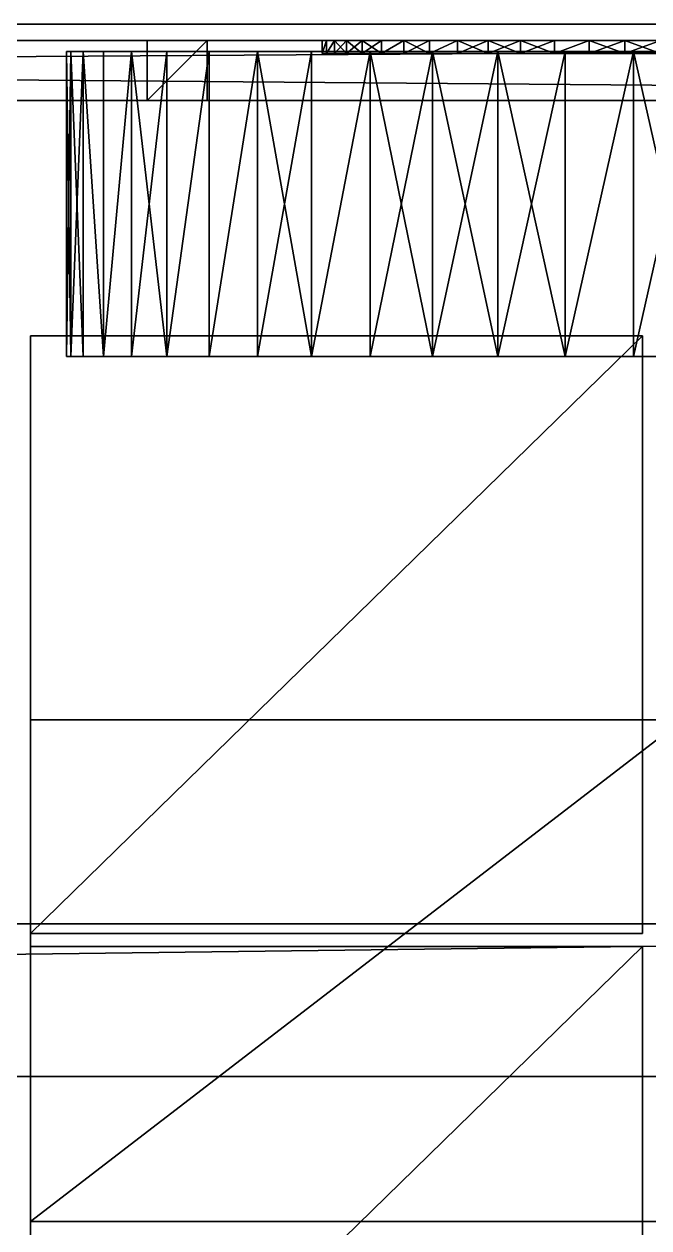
# Model space of a CAD drawing. Header units: millimetres. Extents: x -2700 to 8540, y -1280 to 1295.
# Drawn here: x 6241 to 6814, y 191 to 1295 of the extents above; entities that cross this region are included whole.
import ezdxf

# ---------------------------------------------------------------- set-up
doc = ezdxf.new("R2010")
doc.units = ezdxf.units.MM

msp = doc.modelspace()

# ---------------------------------------------------------------- linework, layer by layer
at = {"layer": 'CAD_75LAB'}
for points in [[(8540, 1295, 1180), (-40, 1295, 1180), (-40, 1295, 1250)], [(8540, 1295, 1250), (8540, 1295, 1180), (-40, 1295, 1250)], [(8540, 1225, 1180), (-40, 1225, 1180), (-40, 1295, 1180)], [(8540, 1295, 1180), (8540, 1225, 1180), (-40, 1295, 1180)], [(8540, 1225, 1250), (-40, 1295, 1250), (-40, 1225, 1250)], [(8540, 1295, 1250), (-40, 1295, 1250), (8540, 1225, 1250)], [(8540, 1280, 1090), (-40, 1280, 1090), (-40, 1280, 1180)], [(8540, 1280, 1180), (8540, 1280, 1090), (-40, 1280, 1180)], [(8540, -1280, 1090), (-40, -1280, 1090), (-40, 1280, 1090)], [(8540, 1280, 1090), (8540, -1280, 1090), (-40, 1280, 1090)], [(8540, -1280, 1180), (-40, 1280, 1180), (-40, -1280, 1180)], [(8540, 1280, 1180), (-40, 1280, 1180), (8540, -1280, 1180)], [(8540, 1280, 3775), (8540, 1280, 3720), (-40, 1280, 3720)], [(8540, 1280, 3775), (-40, 1280, 3720), (-40, 1280, 3775)], [(8540, 1280, 3720), (-40, 1225, 3720), (-40, 1280, 3720)], [(8540, 1280, 3720), (8540, 1225, 3720), (-40, 1225, 3720)], [(8540, 1280, 3775), (-40, 1280, 3775), (-40, 1225, 3775)], [(8540, 1280, 3775), (-40, 1225, 3775), (8540, 1225, 3775)], [(6280, 990, 520), (6283.79, 990, 582.68), (6283.79, 1270, 582.68)], [(6280, 990, 520), (6283.79, 1270, 582.68), (6280, 1270, 520)], [(6283.79, 990, 457.32), (6280, 990, 520), (6280, 1270, 520)], [(6283.79, 990, 457.32), (6280, 1270, 520), (6283.79, 1270, 457.32)], [(6283.79, 1270, 582.68), (6283.79, 1270, 457.32), (6280, 1270, 520)], [(6283.79, 990, 582.68), (6295.11, 990, 644.44), (6295.11, 1270, 644.44)], [(6283.79, 990, 582.68), (6295.11, 1270, 644.44), (6283.79, 1270, 582.68)], [(6295.11, 990, 395.56), (6283.79, 990, 457.32), (6283.79, 1270, 457.32)], [(6295.11, 990, 395.56), (6283.79, 1270, 457.32), (6295.11, 1270, 395.56)], [(6283.79, 1270, 457.32), (6313.79, 1270, 335.61), (6295.11, 1270, 395.56)], [(6283.79, 1270, 457.32), (6410.77, 1270, 175.18), (6372.05, 1270, 224.61)], [(6283.79, 1270, 457.32), (6372.05, 1270, 224.61), (6313.79, 1270, 335.61)], [(6283.79, 1270, 457.32), (6675.56, 1270, 15.11), (6410.77, 1270, 175.18)], [(6313.79, 1270, 704.39), (6283.79, 1270, 582.68), (6295.11, 1270, 644.44)], [(6410.77, 1270, 864.82), (6283.79, 1270, 582.68), (6313.79, 1270, 704.39)], [(7304.89, 1270, 395.56), (6283.79, 1270, 582.68), (6410.77, 1270, 864.82)], [(7304.89, 1270, 395.56), (6675.56, 1270, 15.11), (6283.79, 1270, 457.32)], [(7304.89, 1270, 395.56), (6283.79, 1270, 457.32), (6283.79, 1270, 582.68)], [(6313.79, 990, 704.39), (6313.79, 1270, 704.39), (6295.11, 1270, 644.44)], [(6295.11, 990, 644.44), (6313.79, 990, 704.39), (6295.11, 1270, 644.44)], [(6313.79, 990, 335.61), (6295.11, 990, 395.56), (6295.11, 1270, 395.56)], [(6313.79, 990, 335.61), (6295.11, 1270, 395.56), (6313.79, 1270, 335.61)], [(6313.79, 990, 704.39), (6339.56, 1270, 761.66), (6313.79, 1270, 704.39)], [(6313.79, 990, 704.39), (6339.56, 990, 761.66), (6339.56, 1270, 761.66)], [(6313.79, 990, 335.61), (6313.79, 1270, 335.61), (6339.56, 1270, 278.34)], [(6339.56, 990, 278.34), (6313.79, 990, 335.61), (6339.56, 1270, 278.34)], [(6313.79, 1270, 335.61), (6372.05, 1270, 224.61), (6339.56, 1270, 278.34)], [(6410.77, 1270, 864.82), (6313.79, 1270, 704.39), (6339.56, 1270, 761.66)], [(6339.56, 990, 761.66), (6372.05, 1270, 815.39), (6339.56, 1270, 761.66)], [(6339.56, 990, 761.66), (6372.05, 990, 815.39), (6372.05, 1270, 815.39)], [(6372.05, 990, 224.61), (6339.56, 990, 278.34), (6339.56, 1270, 278.34)], [(6372.05, 990, 224.61), (6339.56, 1270, 278.34), (6372.05, 1270, 224.61)], [(6410.77, 1270, 864.82), (6339.56, 1270, 761.66), (6372.05, 1270, 815.39)], [(6353.75, 1280, 3720), (6353.75, 1280, 1180), (6353.75, 1225, 1180)], [(6353.75, 1225, 3720), (6353.75, 1280, 3720), (6353.75, 1225, 1180)], [(6353.75, 1280, 3720), (6408.75, 1280, 1180), (6353.75, 1280, 1180)], [(6408.75, 1280, 3720), (6408.75, 1280, 1180), (6353.75, 1280, 3720)], [(6408.75, 1280, 1180), (6353.75, 1225, 1180), (6353.75, 1280, 1180)], [(6408.75, 1280, 1180), (6408.75, 1225, 1180), (6353.75, 1225, 1180)], [(6408.75, 1280, 3720), (6353.75, 1280, 3720), (6353.75, 1225, 3720)], [(6408.75, 1280, 3720), (6353.75, 1225, 3720), (6408.75, 1225, 3720)], [(6372.05, 990, 815.39), (6410.77, 1270, 864.82), (6372.05, 1270, 815.39)], [(6372.05, 990, 815.39), (6410.77, 990, 864.82), (6410.77, 1270, 864.82)], [(6372.05, 990, 224.61), (6372.05, 1270, 224.61), (6410.77, 1270, 175.18)], [(6410.77, 990, 175.18), (6372.05, 990, 224.61), (6410.77, 1270, 175.18)], [(6408.75, 1280, 3720), (6408.75, 1225, 1180), (6408.75, 1280, 1180)], [(6408.75, 1225, 3720), (6408.75, 1225, 1180), (6408.75, 1280, 3720)], [(6410.77, 990, 864.82), (6455.18, 1270, 909.23), (6410.77, 1270, 864.82)], [(6410.77, 990, 864.82), (6455.18, 990, 909.23), (6455.18, 1270, 909.23)], [(6410.77, 990, 175.18), (6410.77, 1270, 175.18), (6455.18, 1270, 130.77)], [(6455.18, 990, 130.77), (6410.77, 990, 175.18), (6455.18, 1270, 130.77)], [(6504.61, 1270, 92.05), (6455.18, 1270, 130.77), (6410.77, 1270, 175.18)], [(6675.56, 1270, 15.11), (6504.61, 1270, 92.05), (6410.77, 1270, 175.18)], [(7304.89, 1270, 395.56), (6410.77, 1270, 864.82), (6455.18, 1270, 909.23)], [(6455.18, 990, 909.23), (6504.61, 1270, 947.95), (6455.18, 1270, 909.23)], [(6455.18, 990, 909.23), (6504.61, 990, 947.95), (6504.61, 1270, 947.95)], [(6504.61, 990, 92.05), (6455.18, 990, 130.77), (6455.18, 1270, 130.77)], [(6504.61, 990, 92.05), (6455.18, 1270, 130.77), (6504.61, 1270, 92.05)], [(6615.61, 1270, 1006.21), (6455.18, 1270, 909.23), (6504.61, 1270, 947.95)], [(7304.89, 1270, 395.56), (6455.18, 1270, 909.23), (6615.61, 1270, 1006.21)], [(6504.61, 990, 947.95), (6558.34, 1270, 980.44), (6504.61, 1270, 947.95)], [(6504.61, 990, 947.95), (6558.34, 990, 980.44), (6558.34, 1270, 980.44)], [(6504.61, 990, 92.05), (6504.61, 1270, 92.05), (6558.34, 1270, 59.56)], [(6558.34, 990, 59.56), (6504.61, 990, 92.05), (6558.34, 1270, 59.56)], [(6675.56, 1270, 15.11), (6558.34, 1270, 59.56), (6504.61, 1270, 92.05)], [(6615.61, 1270, 1006.21), (6504.61, 1270, 947.95), (6558.34, 1270, 980.44)], [(6514.47, 1268, 536.33), (6518.19, 1268, 568.77), (6518.19, 1280, 568.77)], [(6514.47, 1268, 536.33), (6518.19, 1280, 568.77), (6514.47, 1280, 536.33)], [(6514.47, 1268, 503.67), (6514.47, 1268, 536.33), (6514.47, 1280, 536.33)], [(6514.47, 1268, 503.67), (6514.47, 1280, 536.33), (6514.47, 1280, 503.67)], [(6514.47, 1268, 503.67), (6514.47, 1280, 503.67), (6518.19, 1280, 471.23)], [(6518.19, 1268, 471.23), (6514.47, 1268, 503.67), (6518.19, 1280, 471.23)], [(6514.47, 1280, 503.67), (6525.58, 1280, 439.42), (6518.19, 1280, 471.23)], [(6518.19, 1280, 568.77), (6514.47, 1280, 503.67), (6514.47, 1280, 536.33)], [(6536.56, 1280, 631.33), (6525.58, 1280, 439.42), (6514.47, 1280, 503.67)], [(6536.56, 1280, 631.33), (6514.47, 1280, 503.67), (6518.19, 1280, 568.77)], [(6518.19, 1268, 568.77), (6525.58, 1268, 600.58), (6525.58, 1280, 600.58)], [(6518.19, 1268, 568.77), (6525.58, 1280, 600.58), (6518.19, 1280, 568.77)], [(6518.19, 1268, 471.23), (6518.19, 1280, 471.23), (6525.58, 1280, 439.42)], [(6525.58, 1268, 439.42), (6518.19, 1268, 471.23), (6525.58, 1280, 439.42)], [(6536.56, 1280, 631.33), (6518.19, 1280, 568.77), (6525.58, 1280, 600.58)], [(6525.58, 1268, 600.58), (6536.56, 1268, 631.33), (6536.56, 1280, 631.33)], [(6525.58, 1268, 600.58), (6536.56, 1280, 631.33), (6525.58, 1280, 600.58)], [(6536.56, 1268, 408.67), (6525.58, 1268, 439.42), (6525.58, 1280, 439.42)], [(6536.56, 1268, 408.67), (6525.58, 1280, 439.42), (6536.56, 1280, 408.67)], [(6525.58, 1280, 439.42), (6550.97, 1280, 379.36), (6536.56, 1280, 408.67)], [(6525.58, 1280, 439.42), (6589.29, 1280, 326.61), (6550.97, 1280, 379.36)], [(6525.58, 1280, 439.42), (6696.24, 1280, 253.49), (6589.29, 1280, 326.61)], [(6568.62, 1280, 688.11), (6525.58, 1280, 439.42), (6536.56, 1280, 631.33)], [(6666.53, 1280, 772.95), (6525.58, 1280, 439.42), (6568.62, 1280, 688.11)], [(6824.47, 1280, 804.95), (6525.58, 1280, 439.42), (6666.53, 1280, 772.95)], [(6824.47, 1280, 804.95), (6696.24, 1280, 253.49), (6525.58, 1280, 439.42)], [(6536.56, 1268, 631.33), (6550.97, 1268, 660.64), (6550.97, 1280, 660.64)], [(6536.56, 1268, 631.33), (6550.97, 1280, 660.64), (6536.56, 1280, 631.33)], [(6550.97, 1268, 379.36), (6536.56, 1268, 408.67), (6536.56, 1280, 408.67)], [(6550.97, 1268, 379.36), (6536.56, 1280, 408.67), (6550.97, 1280, 379.36)], [(6568.62, 1280, 688.11), (6536.56, 1280, 631.33), (6550.97, 1280, 660.64)], [(6550.97, 1268, 660.64), (6568.62, 1268, 688.11), (6568.62, 1280, 688.11)], [(6550.97, 1268, 660.64), (6568.62, 1280, 688.11), (6550.97, 1280, 660.64)], [(6568.62, 1268, 351.89), (6550.97, 1268, 379.36), (6550.97, 1280, 379.36)], [(6568.62, 1268, 351.89), (6550.97, 1280, 379.36), (6568.62, 1280, 351.89)], [(6550.97, 1280, 379.36), (6589.29, 1280, 326.61), (6568.62, 1280, 351.89)], [(6558.34, 990, 980.44), (6615.61, 1270, 1006.21), (6558.34, 1270, 980.44)], [(6558.34, 990, 980.44), (6615.61, 990, 1006.21), (6615.61, 1270, 1006.21)], [(6615.61, 990, 33.79), (6558.34, 990, 59.56), (6558.34, 1270, 59.56)], [(6615.61, 990, 33.79), (6558.34, 1270, 59.56), (6615.61, 1270, 33.79)], [(6675.56, 1270, 15.11), (6615.61, 1270, 33.79), (6558.34, 1270, 59.56)], [(6568.62, 1268, 688.11), (6589.29, 1268, 713.39), (6589.29, 1280, 713.39)], [(6568.62, 1268, 688.11), (6589.29, 1280, 713.39), (6568.62, 1280, 688.11)], [(6568.62, 1268, 351.89), (6568.62, 1280, 351.89), (6589.29, 1280, 326.61)], [(6589.29, 1268, 326.61), (6568.62, 1268, 351.89), (6589.29, 1280, 326.61)], [(6638.57, 1280, 756.08), (6568.62, 1280, 688.11), (6589.29, 1280, 713.39)], [(6666.53, 1280, 772.95), (6568.62, 1280, 688.11), (6638.57, 1280, 756.08)], [(6589.29, 1268, 713.39), (6612.71, 1280, 736.14), (6589.29, 1280, 713.39)], [(6589.29, 1268, 713.39), (6612.71, 1268, 736.14), (6612.71, 1280, 736.14)], [(6612.71, 1268, 303.86), (6589.29, 1268, 326.61), (6589.29, 1280, 326.61)], [(6612.71, 1268, 303.86), (6589.29, 1280, 326.61), (6612.71, 1280, 303.86)], [(6666.53, 1280, 267.05), (6612.71, 1280, 303.86), (6589.29, 1280, 326.61)], [(6696.24, 1280, 253.49), (6666.53, 1280, 267.05), (6589.29, 1280, 326.61)], [(6638.57, 1280, 756.08), (6589.29, 1280, 713.39), (6612.71, 1280, 736.14)], [(6612.71, 1268, 736.14), (6638.57, 1280, 756.08), (6612.71, 1280, 736.14)], [(6612.71, 1268, 736.14), (6638.57, 1268, 756.08), (6638.57, 1280, 756.08)], [(6612.71, 1268, 303.86), (6612.71, 1280, 303.86), (6638.57, 1280, 283.92)], [(6638.57, 1268, 283.92), (6612.71, 1268, 303.86), (6638.57, 1280, 283.92)], [(6666.53, 1280, 267.05), (6638.57, 1280, 283.92), (6612.71, 1280, 303.86)], [(6615.61, 990, 1006.21), (6675.56, 1270, 1024.89), (6615.61, 1270, 1006.21)], [(6615.61, 990, 1006.21), (6675.56, 990, 1024.89), (6675.56, 1270, 1024.89)], [(6675.56, 990, 15.11), (6615.61, 990, 33.79), (6615.61, 1270, 33.79)], [(6675.56, 990, 15.11), (6615.61, 1270, 33.79), (6675.56, 1270, 15.11)], [(6737.32, 1270, 1036.21), (6615.61, 1270, 1006.21), (6675.56, 1270, 1024.89)], [(7095.39, 1270, 947.95), (6615.61, 1270, 1006.21), (6737.32, 1270, 1036.21)], [(7227.95, 1270, 815.39), (7304.89, 1270, 395.56), (6615.61, 1270, 1006.21)], [(7227.95, 1270, 815.39), (6615.61, 1270, 1006.21), (7095.39, 1270, 947.95)], [(6638.57, 1268, 756.08), (6666.53, 1280, 772.95), (6638.57, 1280, 756.08)], [(6638.57, 1268, 756.08), (6666.53, 1268, 772.95), (6666.53, 1280, 772.95)], [(6666.53, 1268, 267.05), (6638.57, 1268, 283.92), (6638.57, 1280, 283.92)], [(6666.53, 1268, 267.05), (6638.57, 1280, 283.92), (6666.53, 1280, 267.05)], [(6666.53, 1268, 772.95), (6696.24, 1280, 786.51), (6666.53, 1280, 772.95)], [(6666.53, 1268, 772.95), (6696.24, 1268, 786.51), (6696.24, 1280, 786.51)], [(6696.24, 1268, 253.49), (6666.53, 1268, 267.05), (6666.53, 1280, 267.05)], [(6696.24, 1268, 253.49), (6666.53, 1280, 267.05), (6696.24, 1280, 253.49)], [(6824.47, 1280, 804.95), (6666.53, 1280, 772.95), (6696.24, 1280, 786.51)], [(6675.56, 990, 1024.89), (6737.32, 1270, 1036.21), (6675.56, 1270, 1024.89)], [(6675.56, 990, 1024.89), (6737.32, 990, 1036.21), (6737.32, 1270, 1036.21)], [(6737.32, 990, 3.79), (6675.56, 990, 15.11), (6675.56, 1270, 15.11)], [(6737.32, 990, 3.79), (6675.56, 1270, 15.11), (6737.32, 1270, 3.79)], [(6800, 1270), (6737.32, 1270, 3.79), (6675.56, 1270, 15.11)], [(6984.39, 1270, 33.79), (6800, 1270), (6675.56, 1270, 15.11)], [(7095.39, 1270, 92.05), (6984.39, 1270, 33.79), (6675.56, 1270, 15.11)], [(7304.89, 1270, 395.56), (7095.39, 1270, 92.05), (6675.56, 1270, 15.11)], [(6696.24, 1268, 786.51), (6727.29, 1280, 796.6), (6696.24, 1280, 786.51)], [(6696.24, 1268, 786.51), (6727.29, 1268, 796.6), (6727.29, 1280, 796.6)], [(6727.29, 1268, 243.4), (6696.24, 1268, 253.49), (6696.24, 1280, 253.49)], [(6727.29, 1268, 243.4), (6696.24, 1280, 253.49), (6727.29, 1280, 243.4)], [(6856.8, 1280, 239.7), (6727.29, 1280, 243.4), (6696.24, 1280, 253.49)], [(6888.38, 1280, 248), (6856.8, 1280, 239.7), (6696.24, 1280, 253.49)], [(6824.47, 1280, 804.95), (6696.24, 1280, 786.51), (6727.29, 1280, 796.6)], [(6824.47, 1280, 804.95), (6888.38, 1280, 248), (6696.24, 1280, 253.49)], [(6727.29, 1268, 796.6), (6759.3, 1280, 803.09), (6727.29, 1280, 796.6)], [(6727.29, 1268, 796.6), (6759.3, 1268, 803.09), (6759.3, 1280, 803.09)], [(6727.29, 1268, 243.4), (6727.29, 1280, 243.4), (6759.3, 1280, 236.91)], [(6759.3, 1268, 236.91), (6727.29, 1268, 243.4), (6759.3, 1280, 236.91)], [(6791.83, 1280, 234.12), (6759.3, 1280, 236.91), (6727.29, 1280, 243.4)], [(6856.8, 1280, 239.7), (6791.83, 1280, 234.12), (6727.29, 1280, 243.4)], [(6824.47, 1280, 804.95), (6727.29, 1280, 796.6), (6759.3, 1280, 803.09)], [(6737.32, 990, 1036.21), (6800, 1270, 1040), (6737.32, 1270, 1036.21)], [(6737.32, 990, 1036.21), (6800, 990, 1040), (6800, 1270, 1040)], [(6737.32, 990, 3.79), (6737.32, 1270, 3.79), (6800, 1270)], [(6800, 990), (6737.32, 990, 3.79), (6800, 1270)], [(7095.39, 1270, 947.95), (6737.32, 1270, 1036.21), (6800, 1270, 1040)], [(6759.3, 1268, 803.09), (6791.83, 1280, 805.88), (6759.3, 1280, 803.09)], [(6759.3, 1268, 803.09), (6791.83, 1268, 805.88), (6791.83, 1280, 805.88)], [(6791.83, 1268, 234.12), (6759.3, 1268, 236.91), (6759.3, 1280, 236.91)], [(6791.83, 1268, 234.12), (6759.3, 1280, 236.91), (6791.83, 1280, 234.12)], [(6824.47, 1280, 804.95), (6759.3, 1280, 803.09), (6791.83, 1280, 805.88)], [(6791.83, 1268, 805.88), (6824.47, 1280, 804.95), (6791.83, 1280, 805.88)], [(6791.83, 1268, 805.88), (6824.47, 1268, 804.95), (6824.47, 1280, 804.95)], [(6824.47, 1268, 235.05), (6791.83, 1268, 234.12), (6791.83, 1280, 234.12)], [(6824.47, 1268, 235.05), (6791.83, 1280, 234.12), (6824.47, 1280, 235.05)], [(6856.8, 1280, 239.7), (6824.47, 1280, 235.05), (6791.83, 1280, 234.12)], [(6800, 990, 1040), (6862.68, 990, 1036.21), (6862.68, 1270, 1036.21)], [(6800, 990, 1040), (6862.68, 1270, 1036.21), (6800, 1270, 1040)], [(6862.68, 990, 3.79), (6800, 990), (6800, 1270)], [(6862.68, 990, 3.79), (6800, 1270), (6862.68, 1270, 3.79)], [(6984.39, 1270, 33.79), (6862.68, 1270, 3.79), (6800, 1270)], [(6924.44, 1270, 1024.89), (6800, 1270, 1040), (6862.68, 1270, 1036.21)], [(7041.66, 1270, 980.44), (6800, 1270, 1040), (6924.44, 1270, 1024.89)], [(7095.39, 1270, 947.95), (6800, 1270, 1040), (7041.66, 1270, 980.44)], [(6514.47, 1268, 503.67), (6518.19, 1268, 471.23), (6525.58, 1268, 439.42)], [(6518.19, 1268, 568.77), (6514.47, 1268, 536.33), (6514.47, 1268, 503.67)], [(6536.56, 1268, 631.33), (6514.47, 1268, 503.67), (6525.58, 1268, 439.42)], [(6536.56, 1268, 631.33), (6518.19, 1268, 568.77), (6514.47, 1268, 503.67)], [(6536.56, 1268, 631.33), (6525.58, 1268, 600.58), (6518.19, 1268, 568.77)], [(6525.58, 1268, 439.42), (6536.56, 1268, 408.67), (6550.97, 1268, 379.36)], [(6525.58, 1268, 439.42), (6550.97, 1268, 379.36), (6589.29, 1268, 326.61)], [(6525.58, 1268, 439.42), (6589.29, 1268, 326.61), (6696.24, 1268, 253.49)], [(6568.62, 1268, 688.11), (6536.56, 1268, 631.33), (6525.58, 1268, 439.42)], [(6666.53, 1268, 772.95), (6568.62, 1268, 688.11), (6525.58, 1268, 439.42)], [(6824.47, 1268, 804.95), (6666.53, 1268, 772.95), (6525.58, 1268, 439.42)], [(6824.47, 1268, 804.95), (6525.58, 1268, 439.42), (6696.24, 1268, 253.49)], [(6568.62, 1268, 688.11), (6550.97, 1268, 660.64), (6536.56, 1268, 631.33)], [(6550.97, 1268, 379.36), (6568.62, 1268, 351.89), (6589.29, 1268, 326.61)], [(6638.57, 1268, 756.08), (6589.29, 1268, 713.39), (6568.62, 1268, 688.11)], [(6666.53, 1268, 772.95), (6638.57, 1268, 756.08), (6568.62, 1268, 688.11)], [(6666.53, 1268, 267.05), (6589.29, 1268, 326.61), (6612.71, 1268, 303.86)], [(6696.24, 1268, 253.49), (6589.29, 1268, 326.61), (6666.53, 1268, 267.05)], [(6638.57, 1268, 756.08), (6612.71, 1268, 736.14), (6589.29, 1268, 713.39)], [(6666.53, 1268, 267.05), (6612.71, 1268, 303.86), (6638.57, 1268, 283.92)], [(6824.47, 1268, 804.95), (6696.24, 1268, 786.51), (6666.53, 1268, 772.95)], [(6856.8, 1268, 239.7), (6696.24, 1268, 253.49), (6727.29, 1268, 243.4)], [(6888.38, 1268, 248), (6696.24, 1268, 253.49), (6856.8, 1268, 239.7)], [(6824.47, 1268, 804.95), (6727.29, 1268, 796.6), (6696.24, 1268, 786.51)], [(6824.47, 1268, 804.95), (6696.24, 1268, 253.49), (6888.38, 1268, 248)], [(6791.83, 1268, 234.12), (6727.29, 1268, 243.4), (6759.3, 1268, 236.91)], [(6856.8, 1268, 239.7), (6727.29, 1268, 243.4), (6791.83, 1268, 234.12)], [(6824.47, 1268, 804.95), (6759.3, 1268, 803.09), (6727.29, 1268, 796.6)], [(6824.47, 1268, 804.95), (6791.83, 1268, 805.88), (6759.3, 1268, 803.09)], [(6856.8, 1268, 239.7), (6791.83, 1268, 234.12), (6824.47, 1268, 235.05)], [(8540, 1225, 3775), (-40, 1225, 3720), (8540, 1225, 3720)], [(8540, 1225, 3775), (-40, 1225, 3775), (-40, 1225, 3720)], [(8540, 1225, 1180), (-40, 1225, 1250), (-40, 1225, 1180)], [(8540, 1225, 1250), (-40, 1225, 1250), (8540, 1225, 1180)], [(6353.75, 1225, 3720), (6353.75, 1225, 1180), (6408.75, 1225, 1180)], [(6408.75, 1225, 3720), (6353.75, 1225, 3720), (6408.75, 1225, 1180)], [(6247, 461, 1183), (6247, 1009, 1327), (6247, 1009, 1183)], [(6247, 461, 1327), (6247, 1009, 1327), (6247, 461, 1183)], [(6808, 1009, 1183), (6247, 1009, 1183), (6247, 1009, 1327)], [(6808, 1009, 1327), (6808, 1009, 1183), (6247, 1009, 1327)], [(6808, 1009, 1183), (6247, 461, 1183), (6247, 1009, 1183)], [(6808, 1009, 1183), (6808, 461, 1183), (6247, 461, 1183)], [(6808, 1009, 1327), (6247, 1009, 1327), (6247, 461, 1327)], [(6808, 1009, 1327), (6247, 461, 1327), (6808, 461, 1327)], [(6247, 461, 1333), (6247, 1009, 1477), (6247, 1009, 1333)], [(6247, 461, 1477), (6247, 1009, 1477), (6247, 461, 1333)], [(6808, 1009, 1333), (6247, 1009, 1333), (6247, 1009, 1477)], [(6808, 1009, 1477), (6808, 1009, 1333), (6247, 1009, 1477)], [(6808, 1009, 1333), (6247, 461, 1333), (6247, 1009, 1333)], [(6808, 1009, 1333), (6808, 461, 1333), (6247, 461, 1333)], [(6808, 1009, 1477), (6247, 1009, 1477), (6247, 461, 1477)], [(6808, 1009, 1477), (6247, 461, 1477), (6808, 461, 1477)], [(6247, 461, 1483), (6247, 1009, 1627), (6247, 1009, 1483)], [(6247, 461, 1627), (6247, 1009, 1627), (6247, 461, 1483)], [(6808, 1009, 1483), (6247, 1009, 1483), (6247, 1009, 1627)], [(6808, 1009, 1627), (6808, 1009, 1483), (6247, 1009, 1627)], [(6808, 1009, 1483), (6247, 461, 1483), (6247, 1009, 1483)], [(6808, 1009, 1483), (6808, 461, 1483), (6247, 461, 1483)], [(6808, 1009, 1627), (6247, 1009, 1627), (6247, 461, 1627)], [(6808, 1009, 1627), (6247, 461, 1627), (6808, 461, 1627)], [(6247, 461, 1633), (6247, 1009, 1777), (6247, 1009, 1633)], [(6247, 461, 1777), (6247, 1009, 1777), (6247, 461, 1633)], [(6808, 1009, 1633), (6247, 1009, 1633), (6247, 1009, 1777)], [(6808, 1009, 1777), (6808, 1009, 1633), (6247, 1009, 1777)], [(6808, 1009, 1633), (6247, 461, 1633), (6247, 1009, 1633)], [(6808, 1009, 1633), (6808, 461, 1633), (6247, 461, 1633)], [(6808, 1009, 1777), (6247, 1009, 1777), (6247, 461, 1777)], [(6808, 1009, 1777), (6247, 461, 1777), (6808, 461, 1777)], [(6247, 461, 1783), (6247, 1009, 1927), (6247, 1009, 1783)], [(6247, 461, 1927), (6247, 1009, 1927), (6247, 461, 1783)], [(6808, 1009, 1783), (6247, 1009, 1783), (6247, 1009, 1927)], [(6808, 1009, 1927), (6808, 1009, 1783), (6247, 1009, 1927)], [(6808, 1009, 1783), (6247, 461, 1783), (6247, 1009, 1783)], [(6808, 1009, 1783), (6808, 461, 1783), (6247, 461, 1783)], [(6808, 1009, 1927), (6247, 1009, 1927), (6247, 461, 1927)], [(6808, 1009, 1927), (6247, 461, 1927), (6808, 461, 1927)], [(6247, 461, 1933), (6247, 1009, 2077), (6247, 1009, 1933)], [(6247, 461, 2077), (6247, 1009, 2077), (6247, 461, 1933)], [(6808, 1009, 1933), (6247, 1009, 1933), (6247, 1009, 2077)], [(6808, 1009, 2077), (6808, 1009, 1933), (6247, 1009, 2077)], [(6808, 1009, 1933), (6247, 461, 1933), (6247, 1009, 1933)], [(6808, 1009, 1933), (6808, 461, 1933), (6247, 461, 1933)], [(6808, 1009, 2077), (6247, 1009, 2077), (6247, 461, 2077)], [(6808, 1009, 2077), (6247, 461, 2077), (6808, 461, 2077)], [(6247, 461, 2083), (6247, 1009, 2227), (6247, 1009, 2083)], [(6247, 461, 2227), (6247, 1009, 2227), (6247, 461, 2083)], [(6808, 1009, 2083), (6247, 1009, 2083), (6247, 1009, 2227)], [(6808, 1009, 2227), (6808, 1009, 2083), (6247, 1009, 2227)], [(6808, 1009, 2083), (6247, 461, 2083), (6247, 1009, 2083)], [(6808, 1009, 2083), (6808, 461, 2083), (6247, 461, 2083)], [(6808, 1009, 2227), (6247, 1009, 2227), (6247, 461, 2227)], [(6808, 1009, 2227), (6247, 461, 2227), (6808, 461, 2227)], [(6247, 461, 2233), (6247, 1009, 2377), (6247, 1009, 2233)], [(6247, 461, 2377), (6247, 1009, 2377), (6247, 461, 2233)], [(6808, 1009, 2233), (6247, 1009, 2233), (6247, 1009, 2377)], [(6808, 1009, 2377), (6808, 1009, 2233), (6247, 1009, 2377)], [(6808, 1009, 2233), (6247, 461, 2233), (6247, 1009, 2233)], [(6808, 1009, 2233), (6808, 461, 2233), (6247, 461, 2233)], [(6808, 1009, 2377), (6247, 1009, 2377), (6247, 461, 2377)], [(6808, 1009, 2377), (6247, 461, 2377), (6808, 461, 2377)], [(6247, 461, 2383), (6247, 1009, 2527), (6247, 1009, 2383)], [(6247, 461, 2527), (6247, 1009, 2527), (6247, 461, 2383)], [(6808, 1009, 2383), (6247, 1009, 2383), (6247, 1009, 2527)], [(6808, 1009, 2527), (6808, 1009, 2383), (6247, 1009, 2527)], [(6808, 1009, 2383), (6247, 461, 2383), (6247, 1009, 2383)], [(6808, 1009, 2383), (6808, 461, 2383), (6247, 461, 2383)], [(6808, 1009, 2527), (6247, 1009, 2527), (6247, 461, 2527)], [(6808, 1009, 2527), (6247, 461, 2527), (6808, 461, 2527)], [(6247, 461, 2533), (6247, 1009, 2677), (6247, 1009, 2533)], [(6247, 461, 2677), (6247, 1009, 2677), (6247, 461, 2533)], [(6808, 1009, 2533), (6247, 1009, 2533), (6247, 1009, 2677)], [(6808, 1009, 2677), (6808, 1009, 2533), (6247, 1009, 2677)], [(6808, 1009, 2533), (6247, 461, 2533), (6247, 1009, 2533)], [(6808, 1009, 2533), (6808, 461, 2533), (6247, 461, 2533)], [(6808, 1009, 2677), (6247, 1009, 2677), (6247, 461, 2677)], [(6808, 1009, 2677), (6247, 461, 2677), (6808, 461, 2677)], [(6808, 461, 1183), (6808, 1009, 1183), (6808, 1009, 1327)], [(6808, 461, 1327), (6808, 461, 1183), (6808, 1009, 1327)], [(6808, 461, 1333), (6808, 1009, 1333), (6808, 1009, 1477)], [(6808, 461, 1477), (6808, 461, 1333), (6808, 1009, 1477)], [(6808, 461, 1483), (6808, 1009, 1483), (6808, 1009, 1627)], [(6808, 461, 1627), (6808, 461, 1483), (6808, 1009, 1627)], [(6808, 461, 1633), (6808, 1009, 1633), (6808, 1009, 1777)], [(6808, 461, 1777), (6808, 461, 1633), (6808, 1009, 1777)], [(6808, 461, 1783), (6808, 1009, 1783), (6808, 1009, 1927)], [(6808, 461, 1927), (6808, 461, 1783), (6808, 1009, 1927)], [(6808, 461, 1933), (6808, 1009, 1933), (6808, 1009, 2077)], [(6808, 461, 2077), (6808, 461, 1933), (6808, 1009, 2077)], [(6808, 461, 2083), (6808, 1009, 2083), (6808, 1009, 2227)], [(6808, 461, 2227), (6808, 461, 2083), (6808, 1009, 2227)], [(6808, 461, 2233), (6808, 1009, 2233), (6808, 1009, 2377)], [(6808, 461, 2377), (6808, 461, 2233), (6808, 1009, 2377)], [(6808, 461, 2383), (6808, 1009, 2383), (6808, 1009, 2527)], [(6808, 461, 2527), (6808, 461, 2383), (6808, 1009, 2527)], [(6808, 461, 2533), (6808, 1009, 2533), (6808, 1009, 2677)], [(6808, 461, 2677), (6808, 461, 2533), (6808, 1009, 2677)], [(6283.79, 990, 582.68), (6280, 990, 520), (6283.79, 990, 457.32)], [(6283.79, 990, 457.32), (6295.11, 990, 395.56), (6313.79, 990, 335.61)], [(6283.79, 990, 457.32), (6372.05, 990, 224.61), (6410.77, 990, 175.18)], [(6283.79, 990, 457.32), (6313.79, 990, 335.61), (6372.05, 990, 224.61)], [(6283.79, 990, 457.32), (6410.77, 990, 175.18), (6675.56, 990, 15.11)], [(6313.79, 990, 704.39), (6295.11, 990, 644.44), (6283.79, 990, 582.68)], [(6410.77, 990, 864.82), (6313.79, 990, 704.39), (6283.79, 990, 582.68)], [(7304.89, 990, 395.56), (6410.77, 990, 864.82), (6283.79, 990, 582.68)], [(7304.89, 990, 395.56), (6283.79, 990, 457.32), (6675.56, 990, 15.11)], [(7304.89, 990, 395.56), (6283.79, 990, 582.68), (6283.79, 990, 457.32)], [(6313.79, 990, 335.61), (6339.56, 990, 278.34), (6372.05, 990, 224.61)], [(6410.77, 990, 864.82), (6339.56, 990, 761.66), (6313.79, 990, 704.39)], [(6410.77, 990, 864.82), (6372.05, 990, 815.39), (6339.56, 990, 761.66)], [(6504.61, 990, 92.05), (6410.77, 990, 175.18), (6455.18, 990, 130.77)], [(6675.56, 990, 15.11), (6410.77, 990, 175.18), (6504.61, 990, 92.05)], [(7304.89, 990, 395.56), (6455.18, 990, 909.23), (6410.77, 990, 864.82)], [(6615.61, 990, 1006.21), (6504.61, 990, 947.95), (6455.18, 990, 909.23)], [(7304.89, 990, 395.56), (6615.61, 990, 1006.21), (6455.18, 990, 909.23)], [(6675.56, 990, 15.11), (6504.61, 990, 92.05), (6558.34, 990, 59.56)], [(6615.61, 990, 1006.21), (6558.34, 990, 980.44), (6504.61, 990, 947.95)], [(6675.56, 990, 15.11), (6558.34, 990, 59.56), (6615.61, 990, 33.79)], [(6737.32, 990, 1036.21), (6675.56, 990, 1024.89), (6615.61, 990, 1006.21)], [(7095.39, 990, 947.95), (6737.32, 990, 1036.21), (6615.61, 990, 1006.21)], [(7227.95, 990, 815.39), (6615.61, 990, 1006.21), (7304.89, 990, 395.56)], [(7227.95, 990, 815.39), (7095.39, 990, 947.95), (6615.61, 990, 1006.21)], [(6800, 990), (6675.56, 990, 15.11), (6737.32, 990, 3.79)], [(6984.39, 990, 33.79), (6675.56, 990, 15.11), (6800, 990)], [(7095.39, 990, 92.05), (6675.56, 990, 15.11), (6984.39, 990, 33.79)], [(7304.89, 990, 395.56), (6675.56, 990, 15.11), (7095.39, 990, 92.05)], [(7095.39, 990, 947.95), (6800, 990, 1040), (6737.32, 990, 1036.21)], [(6984.39, 990, 33.79), (6800, 990), (6862.68, 990, 3.79)], [(6924.44, 990, 1024.89), (6862.68, 990, 1036.21), (6800, 990, 1040)], [(7041.66, 990, 980.44), (6924.44, 990, 1024.89), (6800, 990, 1040)], [(7095.39, 990, 947.95), (7041.66, 990, 980.44), (6800, 990, 1040)], [(6247, 197, 2683), (6247, 657, 2821), (6247, 657, 2683)], [(6247, 197, 2821), (6247, 657, 2821), (6247, 197, 2683)], [(6845, 657, 2821), (6845, 657, 2683), (6247, 657, 2683)], [(6845, 657, 2821), (6247, 657, 2683), (6247, 657, 2821)], [(6845, 657, 2683), (6247, 197, 2683), (6247, 657, 2683)], [(6845, 657, 2683), (6845, 197, 2683), (6247, 197, 2683)], [(6845, 657, 2821), (6247, 657, 2821), (6247, 197, 2821)], [(6845, 657, 2821), (6247, 197, 2821), (6845, 197, 2821)], [(6247, 197, 2827), (6247, 657, 2965), (6247, 657, 2827)], [(6247, 197, 2965), (6247, 657, 2965), (6247, 197, 2827)], [(6845, 657, 2965), (6845, 657, 2827), (6247, 657, 2827)], [(6845, 657, 2965), (6247, 657, 2827), (6247, 657, 2965)], [(6845, 657, 2827), (6247, 197, 2827), (6247, 657, 2827)], [(6845, 657, 2827), (6845, 197, 2827), (6247, 197, 2827)], [(6845, 657, 2965), (6247, 657, 2965), (6247, 197, 2965)], [(6845, 657, 2965), (6247, 197, 2965), (6845, 197, 2965)], [(6247, 197, 2971), (6247, 657, 3109), (6247, 657, 2971)], [(6247, 197, 3109), (6247, 657, 3109), (6247, 197, 2971)], [(6845, 657, 3109), (6845, 657, 2971), (6247, 657, 2971)], [(6845, 657, 3109), (6247, 657, 2971), (6247, 657, 3109)], [(6845, 657, 2971), (6247, 197, 2971), (6247, 657, 2971)], [(6845, 657, 2971), (6845, 197, 2971), (6247, 197, 2971)], [(6845, 657, 3109), (6247, 657, 3109), (6247, 197, 3109)], [(6845, 657, 3109), (6247, 197, 3109), (6845, 197, 3109)], [(6247, 197, 3115), (6247, 657, 3253), (6247, 657, 3115)], [(6247, 197, 3253), (6247, 657, 3253), (6247, 197, 3115)], [(6845, 657, 3253), (6845, 657, 3115), (6247, 657, 3115)], [(6845, 657, 3253), (6247, 657, 3115), (6247, 657, 3253)], [(6845, 657, 3115), (6247, 197, 3115), (6247, 657, 3115)], [(6845, 657, 3115), (6845, 197, 3115), (6247, 197, 3115)], [(6845, 657, 3253), (6247, 657, 3253), (6247, 197, 3253)], [(6845, 657, 3253), (6247, 197, 3253), (6845, 197, 3253)], [(6247, 197, 3259), (6247, 657, 3397), (6247, 657, 3259)], [(6247, 197, 3397), (6247, 657, 3397), (6247, 197, 3259)], [(6845, 657, 3397), (6845, 657, 3259), (6247, 657, 3259)], [(6845, 657, 3397), (6247, 657, 3259), (6247, 657, 3397)], [(6845, 657, 3259), (6247, 197, 3259), (6247, 657, 3259)], [(6845, 657, 3259), (6845, 197, 3259), (6247, 197, 3259)], [(6845, 657, 3397), (6247, 657, 3397), (6247, 197, 3397)], [(6845, 657, 3397), (6247, 197, 3397), (6845, 197, 3397)], [(6247, 197, 3403), (6247, 657, 3541), (6247, 657, 3403)], [(6247, 197, 3541), (6247, 657, 3541), (6247, 197, 3403)], [(6845, 657, 3541), (6845, 657, 3403), (6247, 657, 3403)], [(6845, 657, 3541), (6247, 657, 3403), (6247, 657, 3541)], [(6845, 657, 3403), (6247, 197, 3403), (6247, 657, 3403)], [(6845, 657, 3403), (6845, 197, 3403), (6247, 197, 3403)], [(6845, 657, 3541), (6247, 657, 3541), (6247, 197, 3541)], [(6845, 657, 3541), (6247, 197, 3541), (6845, 197, 3541)], [(8460, 470, 840), (-2700, 470, 840), (-2700, 470, 1090)], [(8460, 470, 1090), (8460, 470, 840), (-2700, 470, 1090)], [(8460, 470, 840), (-2700, 330, 840), (-2700, 470, 840)], [(8460, 470, 840), (8460, 330, 840), (-2700, 330, 840)], [(8460, 470, 1090), (-2700, 470, 1090), (-2700, 330, 1090)], [(8460, 470, 1090), (-2700, 330, 1090), (8460, 330, 1090)], [(6808, 461, 1183), (6247, 461, 1327), (6247, 461, 1183)], [(6808, 461, 1327), (6247, 461, 1327), (6808, 461, 1183)], [(6808, 461, 1333), (6247, 461, 1477), (6247, 461, 1333)], [(6808, 461, 1477), (6247, 461, 1477), (6808, 461, 1333)], [(6808, 461, 1483), (6247, 461, 1627), (6247, 461, 1483)], [(6808, 461, 1627), (6247, 461, 1627), (6808, 461, 1483)], [(6808, 461, 1633), (6247, 461, 1777), (6247, 461, 1633)], [(6808, 461, 1777), (6247, 461, 1777), (6808, 461, 1633)], [(6808, 461, 1783), (6247, 461, 1927), (6247, 461, 1783)], [(6808, 461, 1927), (6247, 461, 1927), (6808, 461, 1783)], [(6808, 461, 1933), (6247, 461, 2077), (6247, 461, 1933)], [(6808, 461, 2077), (6247, 461, 2077), (6808, 461, 1933)], [(6808, 461, 2083), (6247, 461, 2227), (6247, 461, 2083)], [(6808, 461, 2227), (6247, 461, 2227), (6808, 461, 2083)], [(6808, 461, 2233), (6247, 461, 2377), (6247, 461, 2233)], [(6808, 461, 2377), (6247, 461, 2377), (6808, 461, 2233)], [(6808, 461, 2383), (6247, 461, 2527), (6247, 461, 2383)], [(6808, 461, 2527), (6247, 461, 2527), (6808, 461, 2383)], [(6808, 461, 2533), (6247, 461, 2677), (6247, 461, 2533)], [(6808, 461, 2677), (6247, 461, 2677), (6808, 461, 2533)], [(6247, -99, 1183), (6247, 449, 1327), (6247, 449, 1183)], [(6247, -99, 1327), (6247, 449, 1327), (6247, -99, 1183)], [(6808, 449, 1183), (6247, 449, 1183), (6247, 449, 1327)], [(6808, 449, 1327), (6808, 449, 1183), (6247, 449, 1327)], [(6808, 449, 1183), (6247, -99, 1183), (6247, 449, 1183)], [(6808, 449, 1183), (6808, -99, 1183), (6247, -99, 1183)], [(6808, 449, 1327), (6247, 449, 1327), (6247, -99, 1327)], [(6808, 449, 1327), (6247, -99, 1327), (6808, -99, 1327)], [(6247, -99, 1333), (6247, 449, 1477), (6247, 449, 1333)], [(6247, -99, 1477), (6247, 449, 1477), (6247, -99, 1333)], [(6808, 449, 1333), (6247, 449, 1333), (6247, 449, 1477)], [(6808, 449, 1477), (6808, 449, 1333), (6247, 449, 1477)], [(6808, 449, 1333), (6247, -99, 1333), (6247, 449, 1333)], [(6808, 449, 1333), (6808, -99, 1333), (6247, -99, 1333)], [(6808, 449, 1477), (6247, 449, 1477), (6247, -99, 1477)], [(6808, 449, 1477), (6247, -99, 1477), (6808, -99, 1477)], [(6247, -99, 1483), (6247, 449, 1627), (6247, 449, 1483)], [(6247, -99, 1627), (6247, 449, 1627), (6247, -99, 1483)], [(6808, 449, 1483), (6247, 449, 1483), (6247, 449, 1627)], [(6808, 449, 1627), (6808, 449, 1483), (6247, 449, 1627)], [(6808, 449, 1483), (6247, -99, 1483), (6247, 449, 1483)], [(6808, 449, 1483), (6808, -99, 1483), (6247, -99, 1483)], [(6808, 449, 1627), (6247, 449, 1627), (6247, -99, 1627)], [(6808, 449, 1627), (6247, -99, 1627), (6808, -99, 1627)], [(6247, -99, 1633), (6247, 449, 1777), (6247, 449, 1633)], [(6247, -99, 1777), (6247, 449, 1777), (6247, -99, 1633)], [(6808, 449, 1633), (6247, 449, 1633), (6247, 449, 1777)], [(6808, 449, 1777), (6808, 449, 1633), (6247, 449, 1777)], [(6808, 449, 1633), (6247, -99, 1633), (6247, 449, 1633)], [(6808, 449, 1633), (6808, -99, 1633), (6247, -99, 1633)], [(6808, 449, 1777), (6247, 449, 1777), (6247, -99, 1777)], [(6808, 449, 1777), (6247, -99, 1777), (6808, -99, 1777)], [(6247, -99, 1783), (6247, 449, 1927), (6247, 449, 1783)], [(6247, -99, 1927), (6247, 449, 1927), (6247, -99, 1783)], [(6808, 449, 1783), (6247, 449, 1783), (6247, 449, 1927)], [(6808, 449, 1927), (6808, 449, 1783), (6247, 449, 1927)], [(6808, 449, 1783), (6247, -99, 1783), (6247, 449, 1783)], [(6808, 449, 1783), (6808, -99, 1783), (6247, -99, 1783)], [(6808, 449, 1927), (6247, 449, 1927), (6247, -99, 1927)], [(6808, 449, 1927), (6247, -99, 1927), (6808, -99, 1927)], [(6247, -99, 1933), (6247, 449, 2077), (6247, 449, 1933)], [(6247, -99, 2077), (6247, 449, 2077), (6247, -99, 1933)], [(6808, 449, 1933), (6247, 449, 1933), (6247, 449, 2077)], [(6808, 449, 2077), (6808, 449, 1933), (6247, 449, 2077)], [(6808, 449, 1933), (6247, -99, 1933), (6247, 449, 1933)], [(6808, 449, 1933), (6808, -99, 1933), (6247, -99, 1933)], [(6808, 449, 2077), (6247, 449, 2077), (6247, -99, 2077)], [(6808, 449, 2077), (6247, -99, 2077), (6808, -99, 2077)], [(6247, -99, 2083), (6247, 449, 2227), (6247, 449, 2083)], [(6247, -99, 2227), (6247, 449, 2227), (6247, -99, 2083)], [(6808, 449, 2083), (6247, 449, 2083), (6247, 449, 2227)], [(6808, 449, 2227), (6808, 449, 2083), (6247, 449, 2227)], [(6808, 449, 2083), (6247, -99, 2083), (6247, 449, 2083)], [(6808, 449, 2083), (6808, -99, 2083), (6247, -99, 2083)], [(6808, 449, 2227), (6247, 449, 2227), (6247, -99, 2227)], [(6808, 449, 2227), (6247, -99, 2227), (6808, -99, 2227)], [(6247, -99, 2233), (6247, 449, 2377), (6247, 449, 2233)], [(6247, -99, 2377), (6247, 449, 2377), (6247, -99, 2233)], [(6808, 449, 2233), (6247, 449, 2233), (6247, 449, 2377)], [(6808, 449, 2377), (6808, 449, 2233), (6247, 449, 2377)], [(6808, 449, 2233), (6247, -99, 2233), (6247, 449, 2233)], [(6808, 449, 2233), (6808, -99, 2233), (6247, -99, 2233)], [(6808, 449, 2377), (6247, 449, 2377), (6247, -99, 2377)], [(6808, 449, 2377), (6247, -99, 2377), (6808, -99, 2377)], [(6247, -99, 2383), (6247, 449, 2527), (6247, 449, 2383)], [(6247, -99, 2527), (6247, 449, 2527), (6247, -99, 2383)], [(6808, 449, 2383), (6247, 449, 2383), (6247, 449, 2527)], [(6808, 449, 2527), (6808, 449, 2383), (6247, 449, 2527)], [(6808, 449, 2383), (6247, -99, 2383), (6247, 449, 2383)], [(6808, 449, 2383), (6808, -99, 2383), (6247, -99, 2383)], [(6808, 449, 2527), (6247, 449, 2527), (6247, -99, 2527)], [(6808, 449, 2527), (6247, -99, 2527), (6808, -99, 2527)], [(6247, -99, 2533), (6247, 449, 2677), (6247, 449, 2533)], [(6247, -99, 2677), (6247, 449, 2677), (6247, -99, 2533)], [(6808, 449, 2533), (6247, 449, 2533), (6247, 449, 2677)], [(6808, 449, 2677), (6808, 449, 2533), (6247, 449, 2677)], [(6808, 449, 2533), (6247, -99, 2533), (6247, 449, 2533)], [(6808, 449, 2533), (6808, -99, 2533), (6247, -99, 2533)], [(6808, 449, 2677), (6247, 449, 2677), (6247, -99, 2677)], [(6808, 449, 2677), (6247, -99, 2677), (6808, -99, 2677)], [(6808, -99, 1183), (6808, 449, 1183), (6808, 449, 1327)], [(6808, -99, 1327), (6808, -99, 1183), (6808, 449, 1327)], [(6808, -99, 1333), (6808, 449, 1333), (6808, 449, 1477)], [(6808, -99, 1477), (6808, -99, 1333), (6808, 449, 1477)], [(6808, -99, 1483), (6808, 449, 1483), (6808, 449, 1627)], [(6808, -99, 1627), (6808, -99, 1483), (6808, 449, 1627)], [(6808, -99, 1633), (6808, 449, 1633), (6808, 449, 1777)], [(6808, -99, 1777), (6808, -99, 1633), (6808, 449, 1777)], [(6808, -99, 1783), (6808, 449, 1783), (6808, 449, 1927)], [(6808, -99, 1927), (6808, -99, 1783), (6808, 449, 1927)], [(6808, -99, 1933), (6808, 449, 1933), (6808, 449, 2077)], [(6808, -99, 2077), (6808, -99, 1933), (6808, 449, 2077)], [(6808, -99, 2083), (6808, 449, 2083), (6808, 449, 2227)], [(6808, -99, 2227), (6808, -99, 2083), (6808, 449, 2227)], [(6808, -99, 2233), (6808, 449, 2233), (6808, 449, 2377)], [(6808, -99, 2377), (6808, -99, 2233), (6808, 449, 2377)], [(6808, -99, 2383), (6808, 449, 2383), (6808, 449, 2527)], [(6808, -99, 2527), (6808, -99, 2383), (6808, 449, 2527)], [(6808, -99, 2533), (6808, 449, 2533), (6808, 449, 2677)], [(6808, -99, 2677), (6808, -99, 2533), (6808, 449, 2677)], [(8460, 330, 840), (-2700, 330, 1090), (-2700, 330, 840)], [(8460, 330, 1090), (-2700, 330, 1090), (8460, 330, 840)], [(6845, 197, 2821), (6247, 197, 2683), (6845, 197, 2683)], [(6845, 197, 2821), (6247, 197, 2821), (6247, 197, 2683)], [(6845, 197, 2965), (6247, 197, 2827), (6845, 197, 2827)], [(6845, 197, 2965), (6247, 197, 2965), (6247, 197, 2827)], [(6845, 197, 3109), (6247, 197, 2971), (6845, 197, 2971)], [(6845, 197, 3109), (6247, 197, 3109), (6247, 197, 2971)], [(6845, 197, 3253), (6247, 197, 3115), (6845, 197, 3115)], [(6845, 197, 3253), (6247, 197, 3253), (6247, 197, 3115)], [(6845, 197, 3397), (6247, 197, 3259), (6845, 197, 3259)], [(6845, 197, 3397), (6247, 197, 3397), (6247, 197, 3259)], [(6845, 197, 3541), (6247, 197, 3403), (6845, 197, 3403)], [(6845, 197, 3541), (6247, 197, 3541), (6247, 197, 3403)]]:
    msp.add_3dface(points, dxfattribs=at)

doc.saveas('drawing.dxf')
